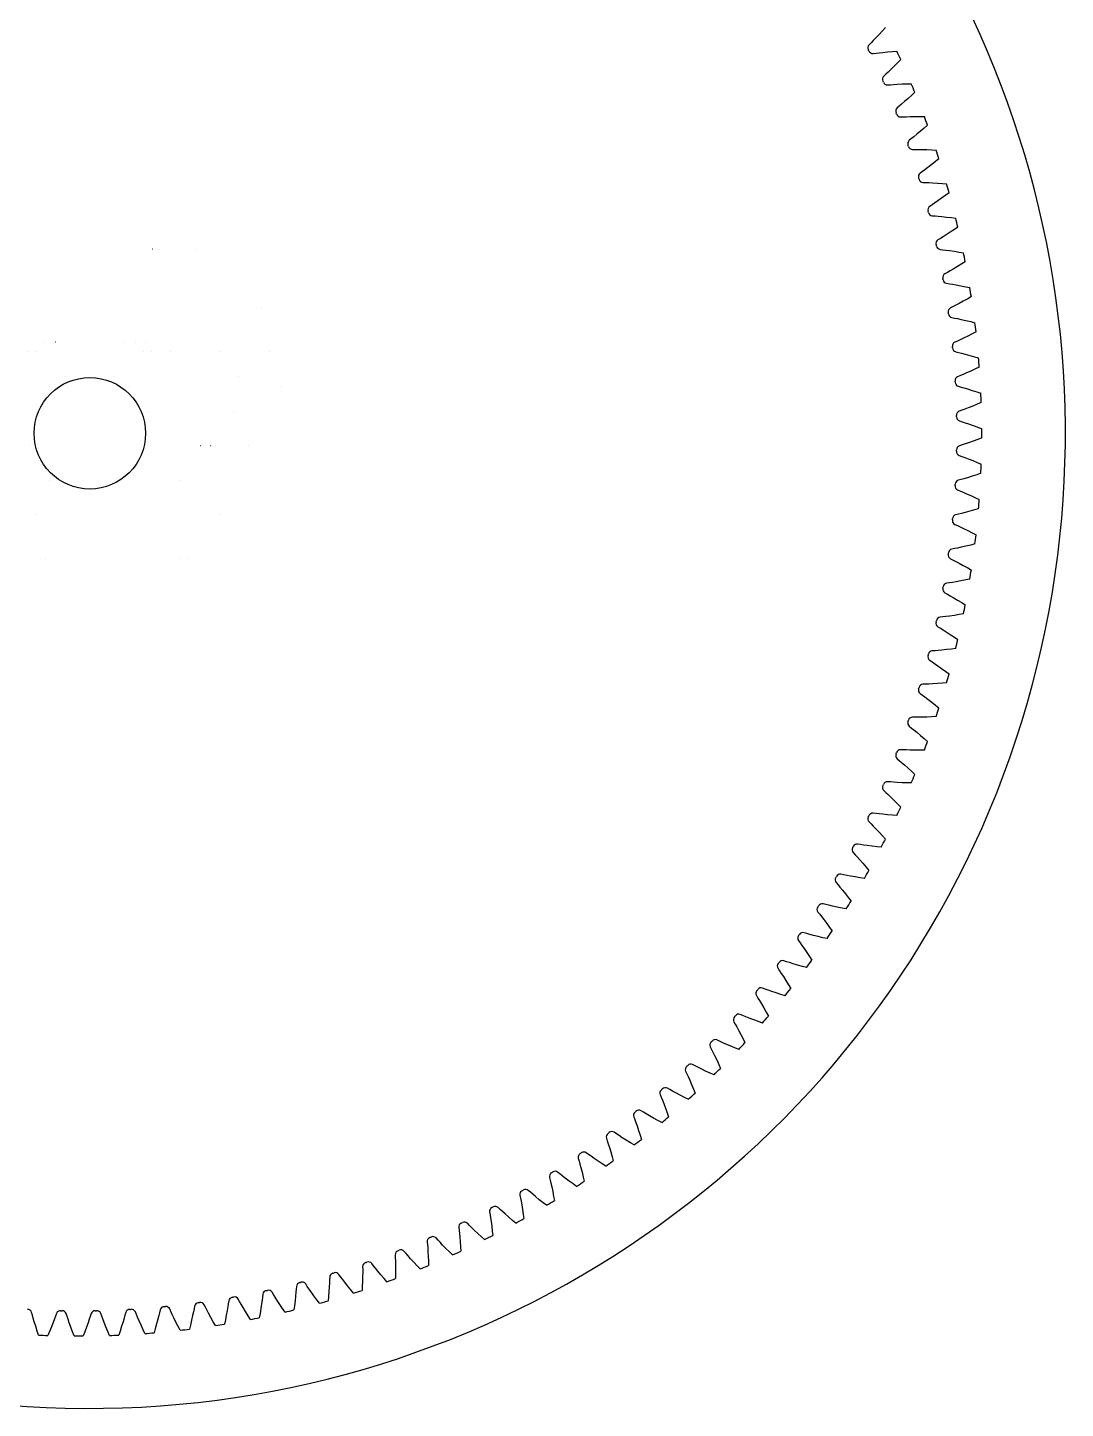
# Model space of a CAD drawing. Extents: x -2061 to 933, y -1034 to 399.
# Drawn here: x -56 to 130.1, y -256.5 to -8.7 of the extents above; entities that cross this region are included whole.
import ezdxf

# ---------------------------------------------------------------- set-up
doc = ezdxf.new("R2010")
doc.units = 0
doc.layers.get('0').update_dxf_attribs({"linetype": 'CONTINUOUS'})

msp = doc.modelspace()

# ---------------------------------------------------------------- linework, layer by layer
at = {"color": 1}
for p, q in [((97.323717, -9.298837), (96.716916, -9.958509)), ((97.830828, -8.731549), (97.323717, -9.298837)), ((95.270858, -11.447572), (94.896664, -11.813965)), ((95.652999, -11.065373), (95.270858, -11.447572)), ((96.125173, -10.581922), (95.652999, -11.065373)), ((96.716916, -9.958509), (96.125173, -10.581922)), ((95.654134, -13.375648), (96.17353, -13.308619)), ((96.17353, -13.308619), (96.710259, -13.245134)), ((96.710259, -13.245134), (97.382242, -13.173629)), ((97.382242, -13.173629), (98.23811, -13.094879)), ((98.23811, -13.094879), (99.131882, -13.026743)), ((99.131882, -13.026743), (99.891331, -12.979704)), ((100.577958, -14.469113), (100.048966, -15.016054)), ((97.913331, -17.082537), (97.525041, -17.433957)), ((98.310182, -16.715636), (97.913331, -17.082537)), ((98.800973, -16.251095), (98.310182, -16.715636)), ((99.416734, -15.651395), (98.800973, -16.251095)), ((100.048966, -15.016054), (99.416734, -15.651395)), ((98.220616, -19.024174), (98.742243, -18.977589)), ((98.742243, -18.977589), (99.28105, -18.935225)), ((99.28105, -18.935225), (99.955322, -18.890157)), ((99.955322, -18.890157), (100.813623, -18.845069)), ((100.813623, -18.845069), (101.70938, -18.812074)), ((101.70938, -18.812074), (102.47009, -18.794888)), ((101.252139, -22.020949), (100.743488, -22.465864)), ((101.890969, -21.445886), (101.252139, -22.020949)), ((102.547658, -20.835856), (101.890969, -21.445886)), ((103.097714, -20.310105), (102.547658, -20.835856)), ((100.332538, -22.816901), (99.930751, -23.152807)), ((100.743488, -22.465864), (100.332538, -22.816901)), ((100.563358, -24.769106), (101.086413, -24.743035)), ((101.086413, -24.743035), (101.626467, -24.721857)), ((101.626467, -24.721857), (102.301989, -24.703295)), ((102.301989, -24.703295), (103.161398, -24.691939)), ((103.161398, -24.691939), (104.05776, -24.694137)), ((104.05776, -24.694137), (104.818559, -24.706829)), ((104.815938, -26.749269), (104.135807, -27.333047)), ((105.386211, -26.245519), (104.815938, -26.749269)), ((102.524751, -28.641822), (102.110086, -28.961694)), ((102.949166, -28.307189), (102.524751, -28.641822)), ((103.474892, -27.882587), (102.949166, -28.307189)), ((104.135807, -27.333047), (103.474892, -27.882587)), ((102.67875, -30.601583), (103.202424, -30.596068)), ((103.202424, -30.596068), (103.742894, -30.596109)), ((103.742894, -30.596109), (104.418624, -30.604082)), ((104.418624, -30.604082), (105.277816, -30.626475)), ((105.277816, -30.626475), (106.173401, -30.663862)), ((106.173401, -30.663862), (106.933115, -30.706413)), ((104.486589, -34.548318), (104.059685, -34.851664)), ((104.923814, -34.230605), (104.486589, -34.548318)), ((105.465804, -33.826971), (104.923814, -34.230605)), ((106.147784, -33.303802), (105.465804, -33.826971)), ((106.85031, -32.747176), (106.147784, -33.303802)), ((107.439921, -32.266202), (106.85031, -32.747176)), ((104.563529, -36.512615), (105.087016, -36.527663)), ((105.087016, -36.527663), (105.627067, -36.548922)), ((105.627067, -36.548922), (106.301963, -36.583419)), ((106.301963, -36.583419), (107.159614, -36.639525)), ((107.159614, -36.639525), (108.05304, -36.712045)), ((108.05304, -36.712045), (108.810498, -36.784389)), ((107.9238, -39.348944), (107.221806, -39.844934)), ((108.647637, -38.820327), (107.9238, -39.348944)), ((109.255676, -38.362873), (108.647637, -38.820327)), ((106.215025, -40.527282), (105.776542, -40.813634)), ((106.664387, -40.226979), (106.215025, -40.527282)), ((107.221806, -39.844934), (106.664387, -40.226979)), ((106.214788, -42.493084), (106.737281, -42.528673)), ((106.737281, -42.528673), (107.276082, -42.571118)), ((107.276082, -42.571118), (107.949103, -42.632084)), ((107.949103, -42.632084), (108.803889, -42.721819)), ((108.803889, -42.721819), (109.69378, -42.829358)), ((109.69378, -42.829358), (110.447813, -42.931385)), ((110.830678, -44.526129), (110.205148, -44.959359)), ((107.707397, -46.569494), (107.258009, -46.83841)), ((108.168202, -46.287065), (107.707397, -46.569494)), ((108.74019, -45.927199), (108.168201, -46.287065)), ((109.461115, -45.45915), (108.74019, -45.927199)), ((110.205148, -44.959359), (109.461115, -45.45915)), ((-33.66496, -48.498391), (-33.667712, -48.497457)), ((-32.33007, -48.500181), (-32.332787, -48.499149)), ((-25.82314, -48.49864), (-25.82479, -48.497688)), ((107.629983, -48.533772), (108.150676, -48.589846)), ((108.150676, -48.589846), (108.687394, -48.653412)), ((108.687394, -48.653412), (109.357503, -48.740753)), ((109.357503, -48.740753), (110.208108, -48.863978)), ((110.208108, -48.863978), (111.09309, -49.006371)), ((111.09309, -49.006371), (111.842537, -49.137922)), ((110.757359, -51.625001), (110.018614, -52.064385)), ((111.52044, -51.154806), (110.757359, -51.625001)), ((112.162496, -50.746468), (111.52044, -51.154806)), ((108.961401, -52.665638), (108.501803, -52.916704)), ((109.432939, -52.401518), (108.961401, -52.665638)), ((110.018614, -52.064385), (109.432939, -52.401518)), ((108.80693, -54.625362), (109.32502, -54.701835)), ((109.32502, -54.701835), (109.858829, -54.786424)), ((109.858829, -54.786424), (110.524992, -54.900006)), ((110.524992, -54.900006), (111.370103, -55.056531)), ((111.370103, -55.056531), (112.248813, -55.233558)), ((112.248813, -55.233558), (112.992517, -55.394431)), ((-14.097874, -59.013831), (-14.098892, -59.01244)), ((109.975106, -58.806314), (109.506004, -59.039143)), ((110.456649, -58.56091), (109.975106, -58.806314)), ((111.055109, -58.247031), (110.456649, -58.56091)), ((111.810534, -57.836989), (111.055109, -58.247031)), ((112.591487, -57.397114), (111.810534, -57.836989)), ((113.249079, -57.014298), (112.591487, -57.397114)), ((109.743815, -60.758463), (110.258503, -60.855217)), ((110.258503, -60.855217), (110.78858, -60.960698)), ((110.78858, -60.960698), (111.44977, -61.100346)), ((111.44977, -61.100346), (112.288085, -61.289929)), ((112.288085, -61.289929), (113.159167, -61.501317)), ((113.159167, -61.501317), (113.895982, -61.691264)), ((112.619016, -64.085534), (111.848074, -64.465602)), ((113.416635, -63.676659), (112.619016, -64.085534)), ((114.08875, -63.319955), (113.416635, -63.676659)), ((-21.390054, -66.908166), (-21.391195, -66.906336)), ((-12.706188, -66.90759), (-12.707036, -66.905728)), ((110.746946, -64.982054), (110.269066, -65.196287)), ((111.237753, -64.755744), (110.746946, -64.982054)), ((111.848074, -64.465602), (111.237753, -64.755744)), ((110.439193, -66.923617), (110.949686, -67.040504)), ((110.949686, -67.040504), (111.475213, -67.166713)), ((111.475213, -67.166713), (112.130411, -67.332213)), ((112.130411, -67.332213), (112.960636, -67.554561)), ((112.960636, -67.554561), (113.822748, -67.799985)), ((113.822748, -67.799985), (114.551537, -68.018712)), ((-18.255454, -71.371674), (-18.256119, -71.369935)), ((111.275734, -71.183335), (110.789811, -71.378641)), ((111.775047, -70.976469), (111.275734, -71.183335)), ((112.396289, -70.710512), (111.775047, -70.976469)), ((113.181557, -70.361003), (112.396289, -70.710512)), ((113.994614, -69.983758), (113.181557, -70.361003)), ((114.680215, -69.653716), (113.994614, -69.983758)), ((-10.556296, -73.101221), (-10.55662, -73.099906)), ((110.891992, -73.111319), (111.397503, -73.248157)), ((111.397503, -73.248157), (111.91767, -73.394901)), ((111.91767, -73.394901), (112.565865, -73.585996)), ((112.565865, -73.585996), (113.386721, -73.840767)), ((113.386721, -73.840767), (114.238532, -74.119849)), ((114.238532, -74.119849), (114.958173, -74.36702)), ((113.497291, -76.65372), (112.698906, -76.972129)), ((114.324532, -76.308686), (113.497291, -76.65372)), ((115.022561, -76.005815), (114.324532, -76.308686)), ((111.560653, -77.400595), (111.067437, -77.576673)), ((112.067702, -77.213491), (111.560653, -77.400595)), ((112.698906, -76.972129), (112.067702, -77.213491)), ((111.101515, -79.312027), (111.601263, -79.468606)), ((111.601263, -79.468606), (112.115268, -79.635659)), ((112.115268, -79.635659), (112.755461, -79.852054)), ((112.755461, -79.852054), (113.565682, -80.138855)), ((113.565682, -80.138855), (114.40588, -80.451164)), ((114.40588, -80.451164), (115.115262, -80.726397)), ((-16.465719, -83.784962), (-16.465606, -83.783525)), ((111.601263, -83.624248), (111.101515, -83.780826)), ((112.115268, -83.457195), (111.601263, -83.624248)), ((112.755461, -83.240799), (112.115268, -83.457195)), ((113.565731, -82.95398), (112.755461, -83.240799)), ((114.40588, -82.641689), (113.565731, -82.95398)), ((115.115262, -82.366456), (114.40588, -82.641689)), ((111.067437, -85.51618), (111.560652, -85.692258)), ((111.560652, -85.692258), (112.067702, -85.879362)), ((112.067702, -85.879362), (112.698907, -86.120725)), ((112.698907, -86.120725), (113.497243, -86.439114)), ((113.497243, -86.439114), (114.324532, -86.784168)), ((114.238532, -88.973004), (113.38677, -89.25207)), ((114.958173, -88.725834), (114.238532, -88.973004)), ((114.324532, -86.784168), (115.022561, -87.087039)), ((-28.623481, -89.988031), (-28.622875, -89.986863)), ((111.397503, -89.844696), (110.891993, -89.981534)), ((111.91767, -89.697952), (111.397503, -89.844696)), ((112.565865, -89.506857), (111.91767, -89.697952)), ((113.38677, -89.25207), (112.565865, -89.506857)), ((110.789811, -91.714212), (111.275734, -91.909518)), ((111.275734, -91.909518), (111.775047, -92.116384)), ((111.775047, -92.116384), (112.396289, -92.382342)), ((112.396289, -92.382342), (113.18151, -92.731828)), ((113.18151, -92.731828), (113.994614, -93.109095)), ((113.994614, -93.109095), (114.680215, -93.439137)), ((-54.477247, -96.175829), (-54.475817, -96.176767)), ((-21.391195, -96.186518), (-21.390532, -96.185454)), ((110.949686, -96.05235), (110.439193, -96.169236)), ((111.475213, -95.92614), (110.949686, -96.05235)), ((112.130411, -95.760641), (111.475213, -95.92614)), ((112.960686, -95.538279), (112.130411, -95.760641)), ((113.822748, -95.292868), (112.960686, -95.538279)), ((114.551537, -95.074141), (113.822748, -95.292868)), ((110.269066, -97.896566), (110.746946, -98.110799)), ((110.746946, -98.110799), (111.237753, -98.337109)), ((111.237753, -98.337109), (111.848074, -98.627251)), ((111.848074, -98.627251), (112.618969, -99.007296)), ((112.618969, -99.007296), (113.416635, -99.416194)), ((113.159167, -101.591536), (112.288135, -101.802913)), ((113.895982, -101.401589), (113.159167, -101.591536)), ((113.416635, -99.416194), (114.08875, -99.772898)), ((-28.803137, -104.077084), (-28.800469, -104.075179)), ((-27.419466, -104.075763), (-27.416855, -104.073738)), ((109.506004, -104.05371), (109.975105, -104.286539)), ((110.258503, -102.237636), (109.743815, -102.33439)), ((110.78858, -102.132156), (110.258503, -102.237636)), ((111.44977, -101.992507), (110.78858, -102.132156)), ((112.288135, -101.802913), (111.44977, -101.992507)), ((109.975105, -104.286539), (110.456649, -104.531943)), ((110.456649, -104.531943), (111.055109, -104.845823)), ((111.055109, -104.845823), (111.810489, -105.255839)), ((111.810489, -105.255839), (112.591487, -105.695739)), ((112.591487, -105.695739), (113.249079, -106.078555)), ((109.32502, -108.391018), (108.80693, -108.467491)), ((109.858829, -108.30643), (109.32502, -108.391018)), ((110.524992, -108.192847), (109.858829, -108.30643)), ((111.370154, -108.036313), (110.524992, -108.192847)), ((112.248813, -107.859295), (111.370154, -108.036313)), ((112.992517, -107.698423), (112.248813, -107.859295)), ((108.501802, -110.176149), (108.961401, -110.427215)), ((108.961401, -110.427215), (109.432939, -110.691335)), ((109.432939, -110.691335), (110.018614, -111.028468)), ((110.018614, -111.028468), (110.757315, -111.467825)), ((110.757315, -111.467825), (111.52044, -111.938047)), ((111.842537, -113.954931), (111.09309, -114.086482)), ((111.52044, -111.938047), (112.162496, -112.346385)), ((107.258009, -116.254443), (107.707396, -116.523359)), ((108.150676, -114.503007), (107.629983, -114.559081)), ((108.687394, -114.439442), (108.150676, -114.503007)), ((109.357503, -114.3521), (108.687394, -114.439442)), ((110.208159, -114.228867), (109.357503, -114.3521)), ((111.09309, -114.086482), (110.208159, -114.228867)), ((107.707396, -116.523359), (108.168202, -116.805788)), ((108.168201, -116.805788), (108.74019, -117.165655)), ((108.74019, -117.165655), (109.461071, -117.633674)), ((109.461071, -117.633674), (110.205148, -118.133494)), ((110.205148, -118.133494), (110.830678, -118.566724)), ((106.737281, -120.56418), (106.214789, -120.599769)), ((107.276082, -120.521735), (106.737281, -120.56418)), ((107.949103, -120.460769), (107.276082, -120.521735)), ((108.803941, -120.371028), (107.949103, -120.460769)), ((109.69378, -120.263495), (108.803941, -120.371028)), ((110.447813, -120.161468), (109.69378, -120.263495)), ((105.776542, -122.279219), (106.215025, -122.565571)), ((106.215025, -122.565571), (106.664387, -122.865874)), ((106.664387, -122.865874), (107.221806, -123.247919)), ((107.221806, -123.247919), (107.923757, -123.743879)), ((107.923757, -123.743879), (108.647637, -124.272526)), ((108.05304, -126.380809), (107.159666, -126.453324)), ((108.810498, -126.308464), (108.05304, -126.380809)), ((108.647637, -124.272526), (109.255676, -124.72998)), ((104.059685, -128.241189), (104.486588, -128.544535)), ((104.486588, -128.544535), (104.923814, -128.862248)), ((105.087016, -126.565191), (104.563529, -126.580239)), ((104.923814, -128.862248), (105.465804, -129.265883)), ((105.627067, -126.543931), (105.087016, -126.565191)), ((106.301963, -126.509435), (105.627067, -126.543931)), ((107.159666, -126.453324), (106.301963, -126.509435)), ((105.465804, -129.265883), (106.147743, -129.789019)), ((106.147743, -129.789019), (106.85031, -130.345677)), ((106.85031, -130.345677), (107.439921, -130.826651)), ((103.202425, -132.496785), (102.67875, -132.49127)), ((103.742894, -132.496745), (103.202425, -132.496785)), ((104.418624, -132.488771), (103.742894, -132.496745)), ((105.277868, -132.466377), (104.418624, -132.488771)), ((106.173401, -132.428991), (105.277868, -132.466377)), ((106.933115, -132.38644), (106.173401, -132.428991)), ((102.110086, -134.131158), (102.524751, -134.451031)), ((102.524751, -134.451031), (102.949166, -134.785664)), ((102.949166, -134.785664), (103.474892, -135.210266)), ((103.474892, -135.210266), (104.135767, -135.759772)), ((104.135767, -135.759772), (104.815938, -136.343584)), ((101.086413, -138.349818), (100.563359, -138.323747)), ((101.626467, -138.370996), (101.086413, -138.349818)), ((102.301989, -138.389558), (101.626467, -138.370996)), ((103.16145, -138.400915), (102.301989, -138.389558)), ((104.05776, -138.398716), (103.16145, -138.400915)), ((104.818559, -138.386024), (104.05776, -138.398716)), ((104.815938, -136.343584), (105.386211, -136.847335)), ((99.930751, -139.940046), (100.332538, -140.275952)), ((100.332538, -140.275952), (100.743488, -140.62699)), ((100.743488, -140.62699), (101.252139, -141.071904)), ((101.252139, -141.071904), (101.890931, -141.646932)), ((101.890931, -141.646932), (102.547658, -142.256997)), ((102.547658, -142.256997), (103.097714, -142.782748)), ((97.525041, -145.658895), (97.91333, -146.010316)), ((97.91333, -146.010316), (98.310182, -146.377217)), ((98.742243, -144.115264), (98.220616, -144.068679)), ((99.28105, -144.157629), (98.742243, -144.115264)), ((99.955322, -144.202697), (99.28105, -144.157629)), ((100.813675, -144.247787), (99.955322, -144.202697)), ((101.70938, -144.280779), (100.813675, -144.247787)), ((102.47009, -144.297966), (101.70938, -144.280779)), ((98.310182, -146.377217), (98.800973, -146.841758)), ((98.800973, -146.841758), (99.416697, -147.441422)), ((99.416697, -147.441422), (100.048966, -148.0768)), ((100.048966, -148.0768), (100.577958, -148.62374)), ((96.173531, -149.784234), (95.654135, -149.717205)), ((96.710259, -149.847719), (96.173531, -149.784234)), ((97.382242, -149.919224), (96.710259, -149.847719)), ((98.238162, -149.997978), (97.382242, -149.919224)), ((99.131882, -150.06611), (98.238162, -149.997978)), ((99.891331, -150.113149), (99.131882, -150.06611)), ((94.896664, -151.278888), (95.270858, -151.645281)), ((95.270858, -151.645281), (95.652999, -152.02748)), ((95.652999, -152.02748), (96.125174, -152.510931)), ((96.125174, -152.510931), (96.71688, -153.134306)), ((96.71688, -153.134306), (97.323717, -153.794017)), ((93.384236, -155.347986), (92.867872, -155.260617)), ((93.918058, -155.432494), (93.384236, -155.347986)), ((94.586715, -155.530326), (93.918058, -155.432494)), ((95.438884, -155.642622), (94.586715, -155.530326)), ((96.329239, -155.745789), (95.438884, -155.642622)), ((97.086257, -155.822607), (96.329239, -155.745789)), ((97.323717, -153.794017), (97.830828, -154.361304)), ((92.049673, -156.791358), (92.409194, -157.17216)), ((92.409194, -157.17216), (92.776036, -157.569066)), ((92.776036, -157.569066), (93.228866, -158.070683)), ((93.228866, -158.070683), (93.795643, -158.716807)), ((90.378659, -160.797941), (89.866124, -160.690367)), ((90.908752, -160.903341), (90.378659, -160.797941)), ((91.573053, -161.027349), (90.908752, -160.903341)), ((92.420156, -161.173016), (91.573053, -161.027349)), ((93.795643, -158.716807), (94.376112, -159.399833)), ((94.376112, -159.399833), (94.86056, -159.986592)), ((88.988459, -162.187805), (89.332753, -162.582429)), ((89.332753, -162.582429), (89.683729, -162.993431)), ((89.683729, -162.993431), (90.116517, -163.512439)), ((90.116517, -163.512439), (90.657491, -164.180316)), ((93.305775, -161.311058), (92.420156, -161.173016)), ((94.059193, -161.417537), (93.305775, -161.311058)), ((87.161436, -166.125696), (86.653519, -165.998083)), ((90.657491, -164.180316), (91.210696, -164.885605)), ((91.210696, -164.885605), (91.671735, -165.490931)), ((85.717742, -167.45991), (86.046277, -167.867746)), ((86.046277, -167.867746), (86.380847, -168.292211)), ((86.380847, -168.292211), (86.792925, -168.82781)), ((87.686982, -166.251826), (87.161436, -166.125696)), ((88.345902, -166.401819), (87.686982, -166.251826)), ((89.186634, -166.58063), (88.345902, -166.401819)), ((90.06615, -166.753335), (89.186634, -166.58063)), ((90.814806, -166.889312), (90.06615, -166.753335)), ((86.792925, -168.82781), (87.307261, -169.516411)), ((87.307261, -169.516411), (87.832351, -170.242875)), ((87.832351, -170.242875), (88.269269, -170.865834)), ((82.242564, -172.599542), (82.554835, -173.019962)), ((82.554835, -173.019962), (82.872482, -173.457235)), ((82.872482, -173.457235), (83.263215, -174.008599)), ((83.737526, -171.323036), (83.235011, -171.175581)), ((84.257715, -171.469702), (83.737526, -171.323036)), ((84.910239, -171.645448), (84.257715, -171.469702)), ((85.743302, -171.857128), (84.910239, -171.645448)), ((86.61536, -172.06423), (85.743302, -171.857128)), ((87.358101, -172.229494), (86.61536, -172.06423)), ((83.263215, -174.008599), (83.75012, -174.716862)), ((83.75012, -174.716862), (84.246284, -175.46338)), ((84.246284, -175.46338), (84.658408, -176.103013)), ((78.568285, -177.598777), (78.863809, -178.031132)), ((78.863809, -178.031132), (79.164044, -178.480539)), ((80.11221, -176.381947), (79.61587, -176.214877)), ((80.626239, -176.548922), (80.11221, -176.381947)), ((81.271361, -176.750151), (80.626239, -176.548922)), ((82.095471, -176.994374), (81.271361, -176.750151)), ((82.958725, -177.235553), (82.095471, -176.994374)), ((83.694405, -177.429849), (82.958725, -177.235553)), ((79.164044, -178.480539), (79.53283, -179.046818)), ((79.53283, -179.046818), (79.991553, -179.77365)), ((79.991553, -179.77365), (80.458026, -180.539073)), ((80.458026, -180.539073), (80.844721, -181.194392)), ((74.700569, -182.449906), (74.978891, -182.89353)), ((74.978891, -182.89353), (75.261251, -183.354378)), ((75.261251, -183.354378), (75.60752, -183.934698)), ((76.291076, -181.294628), (75.801679, -181.108201)), ((76.798154, -181.481656), (76.291076, -181.294628)), ((77.434878, -181.708057), (76.798154, -181.481656)), ((78.248764, -181.984446), (77.434878, -181.708057)), ((79.101885, -182.25933), (78.248764, -181.984446)), ((79.82937, -182.482359), (79.101885, -182.25933)), ((72.280018, -186.053505), (71.798317, -185.848008)), ((75.60752, -183.934698), (76.037354, -184.67898)), ((76.037354, -184.67898), (76.473418, -185.462126)), ((76.473418, -185.462126), (76.834087, -186.132122)), ((70.645381, -187.145449), (70.906072, -187.599658)), ((70.906072, -187.599658), (71.170121, -188.071236)), ((71.170121, -188.071236), (71.49334, -188.664703)), ((72.779362, -186.260296), (72.280018, -186.053505)), ((73.406706, -186.51152), (72.779362, -186.260296)), ((74.209114, -186.819649), (73.406706, -186.51152)), ((75.050785, -187.127815), (74.209114, -186.819649)), ((75.768953, -187.379233), (75.050785, -187.127815)), ((68.085219, -190.65124), (67.611957, -190.42699)), ((68.57606, -190.877476), (68.085219, -190.65124)), ((71.49334, -188.664703), (71.893622, -189.425287)), ((71.893622, -189.425287), (72.298604, -190.224949)), ((72.298604, -190.224949), (72.63269, -190.908588)), ((66.408973, -191.678167), (66.65163, -192.14226)), ((66.65163, -192.14226), (66.896962, -192.62384)), ((66.896962, -192.62384), (67.196633, -193.22954)), ((67.196633, -193.22954), (67.566746, -194.005252)), ((69.193057, -191.153135), (68.57606, -190.877476)), ((69.98275, -191.492529), (69.193057, -191.153135)), ((70.811673, -191.833501), (69.98275, -191.492529)), ((71.519417, -192.11292), (70.811673, -191.833501)), ((63.713148, -195.080743), (63.249055, -194.838085)), ((64.194728, -195.326075), (63.713148, -195.080743)), ((64.800428, -195.625745), (64.194728, -195.326074)), ((65.576187, -195.99588), (64.800428, -195.625745)), ((67.566746, -194.005252), (67.94002, -194.820197)), ((67.94002, -194.820197), (68.24701, -195.516425)), ((61.997877, -196.041069), (62.222128, -196.514331)), ((62.222128, -196.514331), (62.448364, -197.005172)), ((62.448364, -197.005172), (62.724023, -197.62217)), ((62.724023, -197.62217), (63.063397, -198.411814)), ((66.391085, -196.369132), (65.576187, -195.99588)), ((67.087313, -196.676122), (66.391085, -196.369132)), ((57.418896, -200.227428), (57.624393, -200.70913)), ((57.624393, -200.70913), (57.831184, -201.208474)), ((59.170546, -199.335184), (58.716338, -199.074493)), ((59.642124, -199.599233), (59.170546, -199.335184)), ((60.235591, -199.922452), (59.642124, -199.599233)), ((60.996221, -200.322758), (60.235591, -199.922452)), ((61.795837, -200.727716), (60.996221, -200.322758)), ((62.479476, -201.061802), (61.795837, -200.727716)), ((63.063397, -198.411814), (63.404389, -199.240785)), ((63.404389, -199.240785), (63.683808, -199.948529)), ((54.464418, -203.408003), (54.020794, -203.129682)), ((57.831184, -201.208474), (58.082408, -201.835819)), ((58.082408, -201.835819), (58.390519, -202.638178)), ((58.390519, -202.638178), (58.698703, -203.479897)), ((52.679089, -204.23079), (52.865516, -204.720188)), ((52.865516, -204.720188), (53.052544, -205.227266)), ((53.052544, -205.227266), (53.278945, -205.86399)), ((54.925265, -203.690363), (54.464418, -203.408003)), ((55.505586, -204.036632), (54.925265, -203.690363)), ((56.249913, -204.466492), (55.505586, -204.036632)), ((57.033014, -204.90253), (56.249913, -204.466492)), ((57.70301, -205.263199), (57.033014, -204.90253)), ((58.698703, -203.479897), (58.950121, -204.198065)), ((47.785765, -208.044982), (47.952835, -208.541322)), ((49.60202, -207.292921), (49.169665, -206.997397)), ((50.051427, -207.593156), (49.60202, -207.292921)), ((50.617705, -207.961942), (50.051427, -207.593156)), ((51.344583, -208.420692), (50.617705, -207.961942)), ((53.278945, -205.86399), (53.555317, -206.677827)), ((53.555317, -206.677827), (53.830218, -207.530997)), ((53.830218, -207.530997), (54.053247, -208.258482)), ((47.952835, -208.541322), (48.11981, -209.055352)), ((48.11981, -209.055351), (48.321039, -209.700473)), ((48.321039, -209.700473), (48.565247, -210.524533)), ((48.565247, -210.524533), (48.806441, -211.387837)), ((52.109961, -208.887138), (51.344583, -208.420692)), ((52.76528, -209.273833), (52.109961, -208.887138)), ((42.746469, -211.664122), (42.893924, -212.166638)), ((42.893924, -212.166638), (43.04059, -212.686827)), ((43.04059, -212.686827), (43.216336, -213.339351)), ((44.59085, -210.983947), (44.17043, -210.671677)), ((45.028123, -211.301594), (44.59085, -210.983947)), ((45.579486, -211.692327), (45.028123, -211.301594)), ((46.287793, -212.179261), (45.579486, -211.692327)), ((47.034268, -212.675396), (46.287793, -212.179261)), ((47.673901, -213.08752), (47.034268, -212.675396)), ((48.806441, -211.387837), (49.000737, -212.123517)), ((37.568971, -215.08263), (37.696584, -215.590548)), ((37.696584, -215.590548), (37.822714, -216.116094)), ((39.438634, -214.475389), (39.030798, -214.146854)), ((39.863099, -214.809959), (39.438634, -214.475389)), ((40.398697, -215.222037), (39.863099, -214.809959)), ((41.08734, -215.736404), (40.398697, -215.222037)), ((43.216336, -213.339351), (43.428004, -214.172364)), ((43.428004, -214.172364), (43.635118, -215.044472)), ((43.635118, -215.044472), (43.800381, -215.787213)), ((34.153317, -217.761865), (33.758694, -217.417572)), ((34.564319, -218.112841), (34.153317, -217.761865)), ((37.822714, -216.116094), (37.972707, -216.775015)), ((37.972707, -216.775015), (38.151508, -217.615695)), ((38.151508, -217.615695), (38.324223, -218.495262)), ((41.813763, -216.261463), (41.08734, -215.736404)), ((42.436722, -216.698381), (41.813763, -216.261463)), ((28.743048, -220.838306), (28.362246, -220.478786)), ((32.261255, -218.295235), (32.368829, -218.807771)), ((32.368829, -218.807771), (32.474229, -219.337864)), ((32.474229, -219.337864), (32.598237, -220.002166)), ((32.598237, -220.002166), (32.743895, -220.849217)), ((35.083327, -218.545629), (34.564319, -218.112841)), ((35.751245, -219.086635), (35.083327, -218.545629)), ((36.456493, -219.639809), (35.751245, -219.086635)), ((37.061819, -220.100847), (36.456493, -219.639809)), ((38.324223, -218.495262), (38.4602, -219.243918)), ((26.831505, -221.296983), (26.918874, -221.813348)), ((26.918874, -221.813348), (27.003382, -222.34717)), ((27.003382, -222.34717), (27.101213, -223.015828)), ((27.101213, -223.015828), (27.213504, -223.867945)), ((29.139954, -221.205148), (28.743048, -220.838306)), ((29.64157, -221.657978), (29.139954, -221.205148)), ((30.287734, -222.224789), (29.64157, -221.657978)), ((30.970721, -222.805224), (30.287734, -222.224789)), ((31.55748, -223.289672), (30.970721, -222.805224)), ((32.743895, -220.849217), (32.881946, -221.734887)), ((32.881946, -221.734887), (32.988425, -222.488305)), ((21.288093, -224.083246), (21.355122, -224.602642)), ((21.355122, -224.602642), (21.418607, -225.139371)), ((21.418607, -225.139371), (21.490112, -225.811354)), ((23.21617, -223.69997), (22.849776, -223.325776)), ((23.598368, -224.082111), (23.21617, -223.69997)), ((24.081819, -224.554286), (23.598368, -224.082111)), ((24.705232, -225.146028), (24.081819, -224.554286)), ((25.364905, -225.752829), (24.705232, -225.146028)), ((27.213504, -223.867945), (27.316677, -224.758352)), ((27.316677, -224.758352), (27.393495, -225.515369)), ((15.639567, -226.649728), (15.686152, -227.171355)), ((15.686152, -227.171355), (15.728516, -227.710162)), ((15.728516, -227.710162), (15.773585, -228.384434)), ((17.581204, -226.342443), (17.229784, -225.954153)), ((17.948105, -226.739294), (17.581204, -226.342443)), ((18.412646, -227.230085), (17.948105, -226.739294)), ((19.012346, -227.845846), (18.412646, -227.230085)), ((19.647687, -228.478078), (19.012346, -227.845846)), ((21.490112, -225.811354), (21.568862, -226.667223)), ((21.568862, -226.667223), (21.636998, -227.560994)), ((21.636998, -227.560994), (21.684037, -228.320443)), ((25.932192, -226.25994), (25.364905, -225.752829)), ((9.894635, -228.99247), (9.920706, -229.515525)), ((9.920706, -229.515525), (9.941884, -230.055579)), ((9.941884, -230.055579), (9.960446, -230.731101)), ((11.84684, -228.761651), (11.510935, -228.359864)), ((12.197878, -229.1726), (11.84684, -228.761651)), ((12.642792, -229.681251), (12.197877, -229.1726)), ((13.217855, -230.320082), (12.642792, -229.681251)), ((13.827885, -230.97677), (13.217855, -230.320082)), ((15.773585, -228.384434), (15.818673, -229.242735)), ((15.818673, -229.242735), (15.851667, -230.138492)), ((15.851667, -230.138492), (15.868854, -230.899202)), ((20.194628, -229.00707), (19.647687, -228.478078)), ((0.115423, -232.915701), (-0.187923, -232.488797)), ((0.433136, -233.352926), (0.115423, -232.915701)), ((4.059659, -232.847736), (4.037266, -233.706928)), ((4.067633, -232.172006), (4.059659, -232.847736)), ((4.062158, -231.107862), (4.067673, -231.631536)), ((4.067673, -231.631536), (4.067633, -232.172006)), ((6.021919, -230.953863), (5.702047, -230.539198)), ((6.356552, -231.378278), (6.021919, -230.953863)), ((6.781154, -231.904004), (6.356552, -231.378278)), ((7.330694, -232.564919), (6.781154, -231.904004)), ((7.914472, -233.24505), (7.330694, -232.564919)), ((9.969604, -232.486872), (9.956912, -233.247671)), ((9.960446, -230.731101), (9.971802, -231.59051)), ((9.971802, -231.59051), (9.969604, -232.486872)), ((14.353636, -231.526826), (13.827885, -230.97677)), ((-7.864932, -235.166393), (-7.907377, -235.705194)), ((-7.829343, -234.6439), (-7.864932, -235.166393)), ((-5.863541, -234.644137), (-6.149893, -234.205654)), ((-5.563238, -235.093499), (-5.863541, -234.644137)), ((-5.181193, -235.650918), (-5.563238, -235.093499)), ((-1.919677, -234.731075), (-1.975784, -235.588726)), ((-1.885181, -234.056179), (-1.919677, -234.731075)), ((-1.863922, -233.516128), (-1.885181, -234.056179)), ((-1.848873, -232.992641), (-1.863922, -233.516128)), ((0.83677, -233.894916), (0.433136, -233.352926)), ((1.359939, -234.576896), (0.83677, -233.894916)), ((1.916565, -235.279422), (1.359939, -234.576896)), ((2.397539, -235.869033), (1.916565, -235.279422)), ((3.999879, -234.602513), (3.957328, -235.362227)), ((4.037266, -233.706928), (3.999879, -234.602513)), ((8.418222, -233.815323), (7.914472, -233.24505)), ((-20.038094, -237.754132), (-20.122682, -238.287941)), ((-19.961621, -237.236042), (-20.038094, -237.754132)), ((-18.001897, -237.390513), (-18.252963, -236.930915)), ((-17.737777, -237.862051), (-18.001897, -237.390513)), ((-17.400644, -238.447726), (-17.737777, -237.862051)), ((-14.077012, -237.786615), (-14.200237, -238.63722)), ((-13.98967, -237.116506), (-14.077012, -237.786615)), ((-13.926105, -236.579788), (-13.98967, -237.116506)), ((-13.870031, -236.059095), (-13.926105, -236.579788)), ((-11.905753, -236.136509), (-12.174669, -235.687121)), ((-11.623324, -236.597314), (-11.905753, -236.136509)), ((-11.263457, -237.169302), (-11.623324, -236.597314)), ((-10.795409, -237.890227), (-11.263457, -237.169302)), ((-10.295618, -238.63426), (-10.795409, -237.890227)), ((-8.058078, -237.233002), (-8.165617, -238.122892)), ((-7.968343, -236.378215), (-8.058078, -237.233002)), ((-7.907377, -235.705194), (-7.968343, -236.378215)), ((-4.685202, -236.352912), (-5.181193, -235.650918)), ((-4.156586, -237.076749), (-4.685202, -236.352912)), ((-3.699132, -237.684788), (-4.156586, -237.076749)), ((-2.048303, -236.482152), (-2.120648, -237.23961)), ((-1.975784, -235.588726), (-2.048303, -236.482152)), ((-55.180955, -239.826615), (-55.317793, -239.321105)), ((-55.034211, -240.346782), (-55.180955, -239.826615)), ((-54.843116, -240.994977), (-55.034211, -240.346782)), ((-51.028517, -239.989764), (-51.215621, -240.496814)), ((-50.852439, -239.496549), (-51.028517, -239.989764)), ((-48.960506, -240.030375), (-49.117085, -239.530627)), ((-48.793454, -240.54438), (-48.960506, -240.030375)), ((-44.804864, -240.030375), (-44.971917, -240.54438)), ((-44.648286, -239.530627), (-44.804864, -240.030375)), ((-42.736854, -239.989765), (-42.912932, -239.496549)), ((-42.54975, -240.496814), (-42.736854, -239.989765)), ((-38.73116, -240.346782), (-38.922255, -240.994977)), ((-38.584416, -239.826615), (-38.73116, -240.346782)), ((-38.447578, -239.321104), (-38.584416, -239.826615)), ((-36.519594, -239.704846), (-36.7149, -239.218923)), ((-36.312728, -240.204159), (-36.519594, -239.704846)), ((-36.04677, -240.825401), (-36.312728, -240.204159)), ((-32.502972, -239.904325), (-32.668471, -240.559523)), ((-32.376762, -239.378798), (-32.502972, -239.904325)), ((-32.259876, -238.868305), (-32.376762, -239.378798)), ((-30.318313, -239.176059), (-30.532545, -238.698178)), ((-30.092003, -239.666865), (-30.318313, -239.176059)), ((-29.801861, -240.277186), (-30.092003, -239.666865)), ((-29.421793, -241.048128), (-29.801861, -240.277186)), ((-26.436605, -239.878882), (-26.626187, -240.717197)), ((-26.296956, -239.217692), (-26.436605, -239.878882)), ((-26.191476, -238.687615), (-26.296956, -239.217692)), ((-26.094722, -238.172927), (-26.191476, -238.687615)), ((-24.142573, -238.404218), (-24.375402, -237.935117)), ((-23.897169, -238.885761), (-24.142573, -238.404218)), ((-23.58329, -239.484221), (-23.897169, -238.885761)), ((-23.173247, -240.239646), (-23.58329, -239.484221)), ((-22.733373, -241.020599), (-23.173247, -240.239646)), ((-20.392789, -239.799215), (-20.569817, -240.677925)), ((-20.236265, -238.954104), (-20.392789, -239.799215)), ((-20.122682, -238.287941), (-20.236265, -238.954104)), ((-16.96126, -239.186471), (-17.400644, -238.447726)), ((-16.491065, -239.949552), (-16.96126, -239.186471)), ((-16.082727, -240.591608), (-16.491065, -239.949552)), ((-14.34263, -239.522202), (-14.474181, -240.271649)), ((-14.200237, -238.63722), (-14.34263, -239.522202)), ((-9.862388, -239.25979), (-10.295618, -238.63426)), ((-8.165617, -238.122892), (-8.267644, -238.876925)), ((-54.588329, -241.815882), (-54.843116, -240.994977)), ((-54.309263, -242.667644), (-54.588329, -241.815882)), ((-54.062092, -243.387285), (-54.309263, -242.667644)), ((-52.120426, -242.753644), (-52.423298, -243.451673)), ((-51.775373, -241.926355), (-52.120426, -242.753644)), ((-51.456983, -241.128019), (-51.775373, -241.926355)), ((-51.215621, -240.496814), (-51.456983, -241.128019)), ((-48.577058, -241.184573), (-48.793454, -240.54438)), ((-48.290239, -241.994843), (-48.577058, -241.184573)), ((-47.977948, -242.834992), (-48.290239, -241.994843)), ((-47.702715, -243.544374), (-47.977948, -242.834992)), ((-45.787423, -242.834992), (-46.062656, -243.544374)), ((-45.475114, -241.994794), (-45.787423, -242.834992)), ((-45.188313, -241.184573), (-45.475114, -241.994794)), ((-44.971917, -240.54438), (-45.188313, -241.184573)), ((-42.308388, -241.128018), (-42.54975, -240.496814)), ((-41.989978, -241.926403), (-42.308388, -241.128018)), ((-41.644945, -242.753644), (-41.989978, -241.926403)), ((-41.342073, -243.451673), (-41.644945, -242.753644)), ((-39.456108, -242.667644), (-39.703278, -243.387285)), ((-39.177026, -241.815833), (-39.456108, -242.667644)), ((-38.922255, -240.994977), (-39.177026, -241.815833)), ((-35.697262, -241.610669), (-36.04677, -240.825401)), ((-35.320017, -242.423726), (-35.697262, -241.610669)), ((-34.989975, -243.109327), (-35.320017, -242.423726)), ((-33.136244, -242.25186), (-33.354971, -242.980649)), ((-32.89082, -241.389748), (-33.136244, -242.25186)), ((-32.668471, -240.559523), (-32.89082, -241.389748)), ((-29.012918, -241.845747), (-29.421793, -241.048128)), ((-28.656214, -242.517862), (-29.012918, -241.845747)), ((-26.837576, -241.588279), (-27.027523, -242.325094)), ((-26.626187, -240.717197), (-26.837576, -241.588279)), ((-22.350557, -241.678191), (-22.733373, -241.020599)), ((-20.569817, -240.677925), (-20.73069, -241.421629))]:
    msp.add_line(p, q, dxfattribs=at)
msp.add_circle((-44.882685, -81.546427), 10, dxfattribs=at)
for centre, radius, start, end in [((-44.882685, -81.546427), 175, 131.159252, 50.436361), ((95.431034, -12.340224), 0.75, 135.438167, 209.121774), ((-46.882686, -81.546427), 157.5, 25.831833, 25.918167), ((95.57168, -12.630194), 0.75, 202.628229, 276.311797), ((-46.882665, -81.546417), 162, 24.459973, 25.040027), ((98.038338, -17.98079), 0.75, 133.188167, 206.871774), ((-46.882686, -81.546427), 157.5, 23.581833, 23.668167), ((98.167491, -18.276058), 0.75, 200.378229, 274.061797), ((-46.882665, -81.546418), 162, 22.209973, 22.790027), ((100.422185, -23.719369), 0.75, 130.938167, 204.621774), ((-46.882686, -81.546427), 157.5, 21.331833, 21.418167), ((100.539646, -24.019481), 0.75, 198.128229, 271.811797), ((-46.882664, -81.546419), 162, 19.959973, 20.540027), ((102.578898, -29.547114), 0.75, 128.688167, 202.371774), ((-46.882686, -81.546427), 157.5, 19.081833, 19.168167), ((102.684486, -29.851605), 0.75, 195.878229, 269.561797), ((-46.882664, -81.54642), 162, 17.709973, 18.290027), ((104.505151, -35.455038), 0.75, 126.438167, 200.121774), ((-46.882685, -81.546427), 157.5, 16.831833, 16.918167), ((104.598704, -35.76344), 0.75, 193.628229, 267.311797), ((-46.882664, -81.546421), 162, 15.459973, 16.040027), ((106.197976, -41.434031), 0.75, 124.188167, 197.871774), ((-46.882685, -81.546427), 157.5, 14.581833, 14.668167), ((106.279349, -41.745868), 0.75, 191.378229, 265.061797), ((-46.882664, -81.546421), 162, 13.209973, 13.790027), ((107.654762, -47.474875), 0.75, 121.938167, 195.621774), ((-46.882685, -81.546427), 157.5, 12.331833, 12.418167), ((107.723829, -47.789666), 0.75, 189.128229, 262.811797), ((-46.882663, -81.546422), 162, 10.959973, 11.540027), ((108.873262, -53.568255), 0.75, 119.688167, 193.371774), ((-46.882685, -81.546427), 157.5, 10.081833, 10.168167), ((108.929918, -53.885515), 0.75, 186.878229, 260.561797), ((-46.882663, -81.546423), 162, 8.709973, 9.290027), ((109.851598, -59.704775), 0.75, 117.438167, 191.121774), ((-46.882685, -81.546427), 157.5, 7.831833, 7.918167), ((109.895754, -60.024015), 0.75, 184.628229, 258.311797), ((-46.882663, -81.546424), 162, 6.459973, 7.040027), ((-44.882685, -81.546427), 18.32, 126.942959, 126.952671), ((-44.882685, -81.546427), 18.32, 116.723315, 116.734682), ((-44.882685, -81.546427), 17.495, 110.699544, 110.71486), ((-44.882685, -81.546427), 17.495, 69.28514, 69.301693), ((-44.882685, -81.546427), 18.32, 63.265318, 63.277925), ((-39.764704, -59.123085), 7.8, 308.796426, 308.817883), ((-44.882685, -81.546427), 18.32, 53.047329, 53.057041), ((110.588261, -65.874973), 0.75, 115.188167, 188.871774), ((-46.882686, -81.546427), 157.5, 5.581833, 5.668167), ((110.619849, -66.1957), 0.75, 182.378229, 256.061797), ((-44.882685, -81.546427), 17.495, 123.252905, 123.264671), ((-44.882685, -81.546427), 17.495, 56.735329, 56.747095), ((-24.160402, -71.567101), 7.8, 143.39654, 143.41346), ((-46.882663, -81.546425), 162, 4.209973, 4.790027), ((-44.882685, -81.546427), 11.1, 113.571422, 113.58905), ((-44.882685, -81.546427), 11.1, 66.41095, 66.429585), ((111.082115, -72.069335), 0.75, 112.938167, 186.621774), ((-44.882685, -81.546427), 11.1, 49.508539, 49.517216), ((-46.882686, -81.546427), 157.5, 3.331833, 3.418167), ((111.101087, -72.391056), 0.75, 180.128229, 253.811797), ((-46.882663, -81.546426), 162, 1.959973, 2.540027), ((-44.882685, -81.546427), 11.1, 20.961194, 20.969155), ((-24.160402, -71.567101), 7.8, 309.563129, 309.580416), ((111.332398, -78.278311), 0.75, 110.688167, 184.371774), ((-46.882686, -81.546427), 157.5, 1.081833, 1.168167), ((111.338726, -78.600528), 0.75, 177.878229, 251.561797), ((-46.882663, -81.546427), 162, 359.709973, 0.290027), ((-44.882685, -81.546427), 11.1, 191.623067, 191.629125), ((-44.882685, -81.546427), 11.1, 348.370875, 348.377817), ((-24.160402, -91.525753), 7.8, 96.553426, 96.622212), ((-24.160402, -91.525753), 7.8, 83.377788, 83.447255), ((111.338726, -84.492325), 0.75, 108.438167, 182.121774), ((111.332398, -84.814542), 0.75, 175.628229, 249.311797), ((-46.882686, -81.546427), 157.5, 358.831833, 358.918167), ((-46.882663, -81.546427), 162, 357.459973, 358.040027), ((-44.882685, -81.546427), 11.1, 229.517008, 229.524936), ((111.082115, -91.023518), 0.75, 173.378229, 247.061797), ((-46.882686, -81.546427), 157.5, 356.581833, 356.668167), ((111.101087, -90.701798), 0.75, 106.188167, 179.871774), ((-46.882663, -81.546428), 162, 355.209973, 355.790027), ((110.619849, -96.897153), 0.75, 103.938167, 177.621774), ((110.588261, -97.21788), 0.75, 171.128229, 244.811797), ((-46.882685, -81.546427), 157.5, 354.331833, 354.418167), ((-46.882663, -81.546429), 162, 352.959973, 353.540027), ((-59.222951, -99.528551), 7.8, 324.496758, 324.512155), ((109.851598, -103.388079), 0.75, 168.878229, 242.561797), ((-46.882686, -81.546427), 157.5, 352.081833, 352.168167), ((109.895754, -103.068839), 0.75, 101.688167, 175.371774), ((-46.882663, -81.54643), 162, 350.709973, 351.290027), ((108.929918, -109.207338), 0.75, 99.438167, 173.121774), ((108.873262, -109.524599), 0.75, 166.628229, 240.311797), ((-46.882685, -81.546427), 157.5, 349.831833, 349.918167), ((-46.882663, -81.546431), 162, 348.459973, 349.040027), ((107.654762, -115.617978), 0.75, 164.378229, 238.061797), ((-46.882685, -81.546427), 157.5, 347.581833, 347.668167), ((107.723829, -115.303187), 0.75, 97.188167, 170.871774), ((-46.882664, -81.546432), 162, 346.209973, 346.790027), ((106.197976, -121.658822), 0.75, 162.128229, 235.811797), ((-46.882685, -81.546427), 157.5, 345.331833, 345.418167), ((106.279349, -121.346985), 0.75, 94.938167, 168.621774), ((-46.882664, -81.546433), 162, 343.959973, 344.540027), ((104.505152, -127.637815), 0.75, 159.878229, 233.561797), ((-46.882685, -81.546427), 157.5, 343.081833, 343.168167), ((104.598704, -127.329413), 0.75, 92.688167, 166.371774), ((-46.882664, -81.546434), 162, 341.709973, 342.290027), ((102.578898, -133.545739), 0.75, 157.628229, 231.311797), ((-46.882685, -81.546427), 157.5, 340.831833, 340.918167), ((102.684486, -133.241248), 0.75, 90.438167, 164.121774), ((100.539646, -139.073372), 0.75, 88.188167, 161.871774), ((-46.882664, -81.546434), 162, 339.459973, 340.040027), ((100.422185, -139.373484), 0.75, 155.378229, 229.061797), ((-46.882686, -81.546427), 157.5, 338.581833, 338.668167), ((-46.882665, -81.546435), 162, 337.209973, 337.790027), ((98.038338, -145.112063), 0.75, 153.128229, 226.811797), ((-46.882686, -81.546427), 157.5, 336.331833, 336.418167), ((98.167491, -144.816795), 0.75, 85.938167, 159.621774), ((-46.882665, -81.546436), 162, 334.959973, 335.540027), ((95.431034, -150.752629), 0.75, 150.878229, 224.561797), ((-46.882686, -81.546427), 157.5, 334.081833, 334.168167), ((95.57168, -150.462659), 0.75, 83.688167, 157.371774), ((92.604293, -156.286484), 0.75, 148.628229, 222.311797), ((-46.882685, -81.546427), 157.5, 331.831833, 331.918167), ((92.756214, -156.002259), 0.75, 81.438167, 155.121774), ((-46.882665, -81.546437), 162, 332.709973, 333.290027), ((89.725435, -161.427054), 0.75, 79.188167, 152.871774), ((-46.882666, -81.546438), 162, 330.459973, 331.040027), ((89.562473, -161.705095), 0.75, 146.378229, 220.061797), ((-46.882685, -81.546427), 157.5, 329.581833, 329.668167), ((86.484017, -166.728678), 0.75, 76.938167, 150.621774), ((-46.882666, -81.546438), 162, 328.209973, 328.790027), ((86.310264, -167.000108), 0.75, 144.128229, 217.811797), ((-46.882686, -81.546427), 157.5, 327.331833, 327.418167), ((-46.882667, -81.546439), 162, 325.959973, 326.540027), ((82.852681, -172.163357), 0.75, 141.878229, 215.561797), ((-46.882686, -81.546427), 157.5, 325.081833, 325.168167), ((83.036956, -171.898958), 0.75, 74.688167, 148.371774), ((79.195056, -177.186881), 0.75, 139.628229, 213.311797), ((-46.882686, -81.546427), 157.5, 322.831833, 322.918167), ((79.389569, -176.929921), 0.75, 72.438167, 146.121774), ((-46.882667, -81.54644), 162, 323.709973, 324.290027), ((75.343028, -182.062934), 0.75, 137.378229, 211.061797), ((-46.882685, -81.546427), 157.5, 320.581833, 320.668167), ((75.54748, -181.813809), 0.75, 70.188167, 143.871774), ((-46.882668, -81.546441), 162, 321.459973, 322.040027), ((71.516611, -186.543092), 0.75, 67.938167, 141.621774), ((71.302537, -186.783999), 0.75, 135.128229, 208.811797), ((-46.882685, -81.546427), 157.5, 318.331833, 318.418167), ((-46.882668, -81.546441), 162, 319.209973, 319.790027), ((67.079812, -191.342794), 0.75, 132.878229, 206.561797), ((-46.882686, -81.546427), 157.5, 316.081833, 316.168167), ((67.30318, -191.110478), 0.75, 65.688167, 139.371774), ((-46.882669, -81.546442), 162, 316.959973, 317.540027), ((62.681366, -195.732292), 0.75, 130.628229, 204.311797), ((-46.882685, -81.546427), 157.5, 313.831833, 313.918167), ((62.913682, -195.508924), 0.75, 63.438167, 137.121774), ((-46.88267, -81.546442), 162, 314.709973, 315.290027), ((58.11398, -199.945723), 0.75, 128.378229, 202.061797), ((-46.882685, -81.546427), 157.5, 311.581833, 311.668167), ((58.354887, -199.731649), 0.75, 61.188167, 134.871774), ((-46.88267, -81.546443), 162, 312.459973, 313.040027), ((53.633822, -203.77214), 0.75, 58.938167, 132.621774), ((53.384697, -203.976592), 0.75, 126.128229, 199.811797), ((-46.882685, -81.546427), 157.5, 309.331833, 309.418167), ((-46.882671, -81.546444), 162, 310.209973, 310.790027), ((48.500809, -207.818681), 0.75, 123.878229, 197.561797), ((-46.882686, -81.546427), 157.5, 307.081833, 307.168167), ((48.757769, -207.624168), 0.75, 56.688167, 130.371774), ((43.734245, -211.281793), 0.75, 54.438167, 128.121774), ((-46.882672, -81.546444), 162, 307.959973, 308.540027), ((43.469846, -211.466068), 0.75, 121.628229, 195.311797), ((-46.882686, -81.546427), 157.5, 304.831833, 304.918167), ((-46.882672, -81.546445), 162, 305.709973, 306.290027), ((38.299566, -214.913129), 0.75, 119.378229, 193.061797), ((-46.882686, -81.546427), 157.5, 302.581833, 302.668167), ((38.570996, -214.739376), 0.75, 52.188167, 125.871774), ((32.997942, -218.154547), 0.75, 117.128229, 190.811797), ((-46.882686, -81.546426), 157.5, 300.331833, 300.418167), ((33.275983, -217.991585), 0.75, 49.938167, 123.621774), ((-46.882673, -81.546445), 162, 303.459973, 304.040027), ((27.573147, -221.185326), 0.75, 114.878229, 188.561797), ((-46.882686, -81.546427), 157.5, 298.081833, 298.168167), ((27.857372, -221.033405), 0.75, 47.688167, 121.371774), ((-46.882674, -81.546446), 162, 301.209973, 301.790027), ((-46.882674, -81.546446), 162, 298.959973, 299.540027), ((22.033547, -224.000792), 0.75, 112.628229, 186.311797), ((-46.882686, -81.546427), 157.5, 295.831833, 295.918167), ((22.323517, -223.860146), 0.75, 45.438167, 119.121774), ((16.387683, -226.596603), 0.75, 110.378229, 184.061797), ((-46.882685, -81.546427), 157.5, 293.581833, 293.668167), ((16.682951, -226.46745), 0.75, 43.188167, 116.871774), ((-46.882675, -81.546447), 162, 296.709973, 297.290027), ((4.812136, -231.113598), 0.75, 105.878229, 179.561797), ((-46.882686, -81.546426), 157.5, 289.081833, 289.168167), ((5.116627, -231.00801), 0.75, 38.688167, 112.371774), ((10.64426, -228.968758), 0.75, 108.128229, 181.811797), ((-46.882685, -81.546427), 157.5, 291.331833, 291.418167), ((10.944372, -228.851297), 0.75, 40.938167, 114.621774), ((-46.882676, -81.546447), 162, 294.459973, 295.040027), ((-1.099699, -233.027816), 0.75, 103.628229, 177.311797), ((-46.882685, -81.546427), 157.5, 286.831833, 286.918167), ((-0.791297, -232.934264), 0.75, 36.438167, 110.121774), ((-46.882677, -81.546447), 162, 292.209973, 292.790027), ((-13.125925, -236.152941), 0.75, 99.128229, 172.811797), ((-46.882685, -81.546427), 157.5, 282.331833, 282.418167), ((-12.811134, -236.083874), 0.75, 31.938167, 105.621774), ((-7.082127, -234.708461), 0.75, 101.378229, 175.061797), ((-46.882685, -81.546427), 157.5, 284.581833, 284.668167), ((-6.77029, -234.627088), 0.75, 34.188167, 107.871774), ((-46.882679, -81.546448), 162, 287.709973, 288.290027), ((-46.882678, -81.546448), 162, 289.959973, 290.540027), ((-25.360273, -238.324866), 0.75, 94.628229, 168.311797), ((-46.882685, -81.546427), 157.5, 277.831833, 277.918167), ((-25.041033, -238.28071), 0.75, 27.438167, 101.121774), ((-19.221774, -237.35903), 0.75, 96.878229, 170.561797), ((-46.882685, -81.546427), 157.5, 280.081833, 280.168167), ((-18.904513, -237.302374), 0.75, 29.688167, 103.371774), ((-46.882679, -81.546448), 162, 285.459973, 286.040027), ((-56.038056, -239.530199), 0.75, 16.188167, 89.871774), ((-50.150801, -239.76151), 0.75, 85.628229, 159.311797), ((-46.882685, -81.546427), 157.5, 268.831833, 268.918167), ((-49.828584, -239.767838), 0.75, 18.438167, 92.121774), ((-43.936787, -239.767838), 0.75, 87.878229, 161.561797), ((-46.882685, -81.546427), 157.5, 271.081833, 271.168167), ((-43.61457, -239.76151), 0.75, 20.688167, 94.371774), ((-37.727314, -239.530199), 0.75, 90.128229, 163.811797), ((-46.882685, -81.546427), 157.5, 273.331833, 273.418167), ((-37.405594, -239.511227), 0.75, 22.938167, 96.621774), ((-31.531959, -239.048962), 0.75, 92.378229, 166.061797), ((-46.882685, -81.546426), 157.5, 275.581833, 275.668167), ((-31.211232, -239.017373), 0.75, 25.188167, 98.871774), ((-46.882681, -81.546449), 162, 280.959973, 281.540027), ((-46.88268, -81.546448), 162, 283.209973, 283.790027), ((-46.882683, -81.546449), 162, 276.459973, 277.040027), ((-46.882682, -81.546449), 162, 278.709973, 279.290027), ((-46.882686, -81.546449), 162, 267.459973, 268.040027), ((-46.882685, -81.546449), 162, 269.709973, 270.290027), ((-46.882685, -81.546449), 162, 271.959973, 272.540027), ((-46.882684, -81.546449), 162, 274.209973, 274.790027)]:
    msp.add_arc(centre, radius, start, end, dxfattribs=at)

doc.saveas('drawing.dxf')
